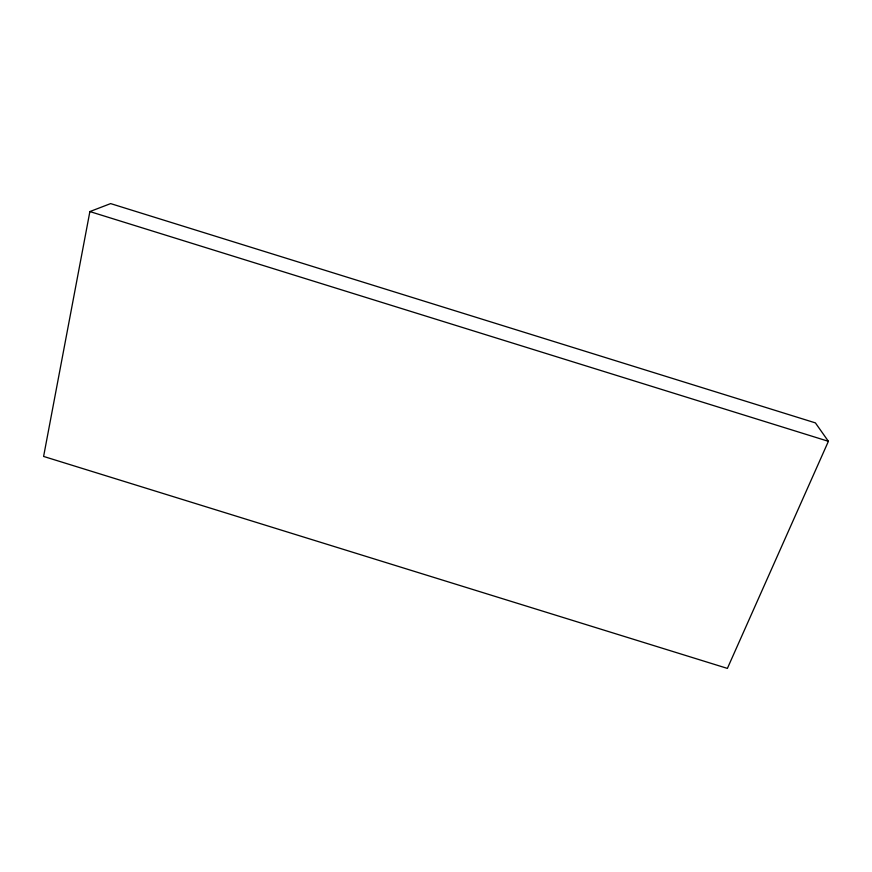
<?xml version="1.0" encoding="UTF-8"?>
<svg xmlns="http://www.w3.org/2000/svg" width="872" height="872" viewBox="0 0 872 872"><rect width="100%" height="100%" fill="white"/><g stroke="black" fill="none" stroke-linecap="round" stroke-linejoin="round"><path stroke-width="1.31" d="M89.881 211.569L43.6 456.438L727.39 668.399L828.4 441.308L815.396 422.887L110.635 203.601L89.881 211.569L828.4 441.308"/></g></svg>
